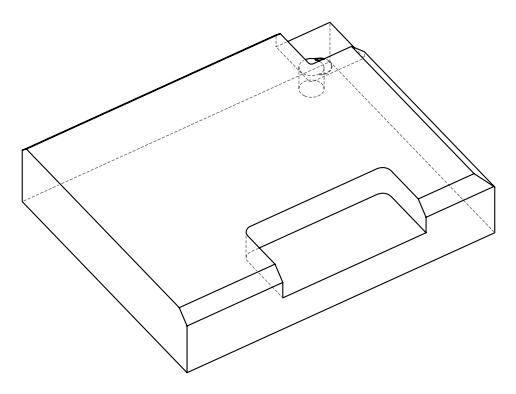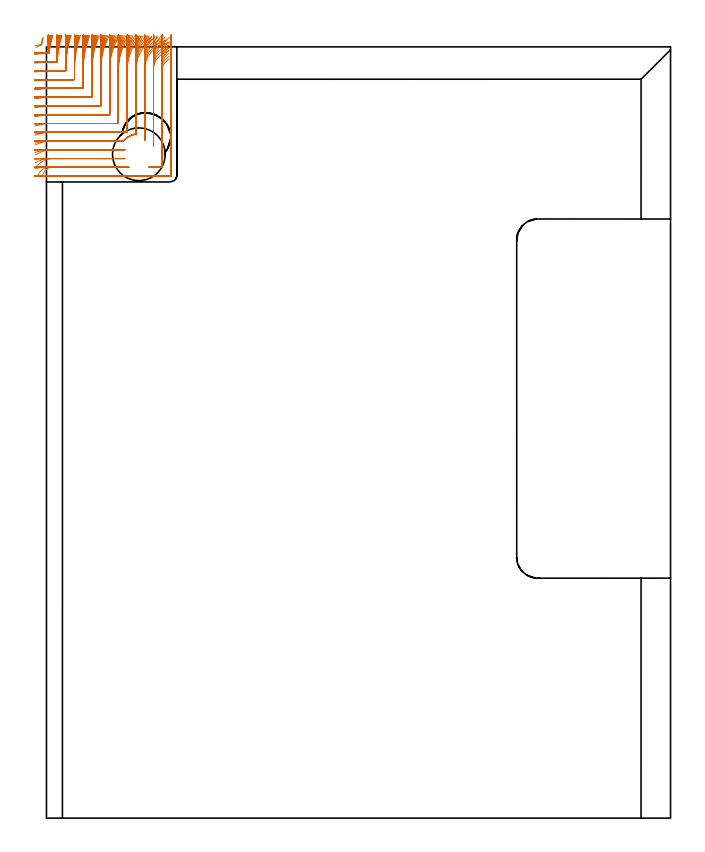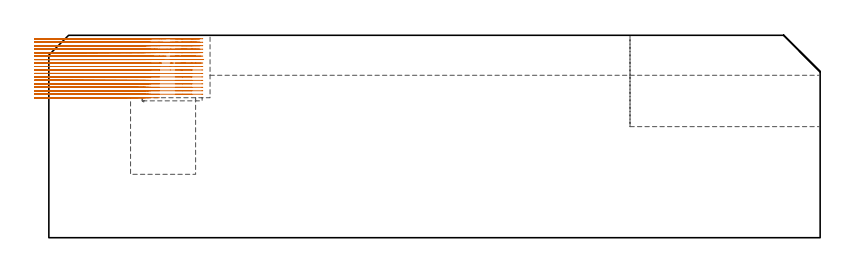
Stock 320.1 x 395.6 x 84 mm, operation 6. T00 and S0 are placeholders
(PLAN: 11 operations, 6 tool changes, 129 min)
(1 INDEXABLE_INSERT_DRILL_BLIND_HOLE_FROM_SOLID | STEP1POCKET | UGT0302_006 | 0.14 min | 33009 mm3)
(2 AREA_MILL | FG_CHAMFER_SURFACE | UGT0205_001 | 6.14 min | 14860 mm3)
(3 AREA_MILL_1 | FG_CHAMFER_SURFACE_1 | UGT0205_001 | 12.17 min | 35904 mm3)
(4 AREA_MILL_2 | FG_CHAMFER_SURFACE_2 | UGT0205_001 | 4.04 min | 9579 mm3)
(5 AREA_MILL_3 | FG_CHAMFER_SURFACE_3 | UGT0205_001 | 8.06 min | 11137 mm3)
(6 MILL_CORNER_NOTCH_RECTANGULAR | CORNER_NOTCH_RECTANGULAR | NXT0201_008 | Follow Part, ap 1.5, ae 75% | 47.87 min | 104014 mm3)
(7 MILL_SLOT | SLOT_PARTIAL_RECTANGULAR | NXT0201_012 | Follow Part, ap 4, ae 75% | 50.29 min | 547325 mm3)
(8 MILL_BLIND_HOLE_FROM_SOLID_MATERIAL | STEP1POCKET_1 | NXT0201_012 | Spiral | 0.19 min | 272 mm3)
(9 BORE_BLIND_HOLE | STEP1POCKET_1 | NXT0332_001 | 0.02 min | 0 mm3)
(10 BORE_BLIND_HOLE_1 | STEP1POCKET_1 | NXT0332_005 | 0.02 min | 0 mm3)
(11 BORE_BLIND_HOLE_2 | STEP1POCKET_1 | UGT0332_067 | 0.02 min | 39 mm3)
(TOOL UGT0302_006 | Indexable Insert Drill 27mm | D27 PA180 FL50 Z2)
(TOOL UGT0205_001 | Chamfer Mill 20 x 3 x 45 deg. | D20 FL50 Z2)
(TOOL NXT0201_008 | ENDMILL 6mm [2P460-0600-NA 1630] | D6 FL26 Z6)
(TOOL NXT0201_012 | ENDMILL 16mm [2P460-1600-NA 1630] | D16 FL38 Z6)
(TOOL NXT0332_001 | Bore 23mm [825-23TC06-A18] | D23)
(TOOL NXT0332_005 | Bore 24mm [825-29TC06-A20] | D24)
(TOOL UGT0332_067 | 25 mm Boring Bar Slip Fit | D25)
(OP 6 MILL_CORNER_NOTCH_RECTANGULAR, part 1 of 2)
G17 G21 G94 G90
T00 M6
G54
G17 G0 G90 X-5.831 Y396.313 S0 M3
G43 Z94. H1
Z82.561
G94 G1 X-2.841 Y396.564 F250.
X-2.659 Y396.579
G3 X-2.394 Y396.817 R0.3
G2 X-2.24 Y397.596 R67.5
G1 X-1.641 Y400.535
G0 Z94.
X-5.987 Y391.756
Z82.561
G1 X-3. Y392.032
G2 X1.181 Y392.279 R63. F500.
G3 X1.465 Y392.535 R0.3
G2 X2.588 Y398.6 R63.
G1 X3.278 Y401.52 F250.
G0 Z94.
X-5.985 Y387.214
Z82.561
G1 X-3. Y387.512
G2 X2.802 Y387.8 R58.5 F500.
G1 X5.239
G3 X5.534 Y388.076 R0.3
G2 X7.222 Y398.6 R58.5
G1 X7.965 Y401.507 F250.
G0 Z94.
X-5.983 Y382.665
Z82.561
G1 X-3. Y382.987
G2 X2.802 Y383.3 R54. F500.
G1 X9.604
G3 X9.9 Y383.596 R0.3
G1 Y384.114
G2 X11.879 Y398.6 R54.
G1 X12.684 Y401.49 F250.
G0 Z94.
X-5.979 Y378.107
Z82.561
G1 X-3. Y378.459
G2 X2.802 Y378.8 R49.5 F500.
G1 X14.104
G3 X14.4 Y379.096 R0.3
G1 Y384.114
G2 X16.567 Y398.6 R49.5
G1 X17.445 Y401.469 F250.
G0 Z94.
X-5.975 Y373.538
Z82.561
G1 X-3. Y373.924
G2 X2.802 Y374.3 R45. F500.
G1 X18.604
G3 X18.9 Y374.596 R0.3
G1 Y384.114
G2 X21.295 Y398.6 R45.
G1 X22.261 Y401.44 F250.
G0 Z94.
X-5.969 Y368.952
Z82.561
G1 X-3. Y369.382
G2 X2.802 Y369.8 R40.5 F500.
G1 X23.103
G3 X23.4 Y370.097 R0.3
G1 Y384.114
G2 X26.079 Y398.6 R40.5
G1 X27.152 Y401.402 F250.
G0 Z94.
X-5.961 Y364.346
Z82.561
G1 X-3. Y364.829
G2 X2.802 Y365.3 R36. F500.
G1 X27.603
G3 X27.9 Y365.597 R0.3
G1 Y384.114
G2 X30.943 Y398.6 R36.
G1 X32.15 Y401.346 F250.
G0 Z94.
X-5.949 Y359.708
Z82.561
G1 X-3. Y360.261
G2 X2.802 Y360.8 R31.5 F500.
G1 X32.103
G3 X32.4 Y361.097 R0.3
G1 Y384.114
G2 X35.928 Y398.6 R31.5
G1 X37.308 Y401.264 F250.
G0 Z94.
X-5.93 Y355.024
Z82.561
G1 X-3. Y355.669
G2 X2.802 Y356.3 R27. F500.
G1 X36.603
G3 X36.9 Y356.597 R0.3
G1 Y384.114
G2 X41.115 Y398.6 R27.
G1 X42.725 Y401.132 F250.
G0 Z94.
X-5.899 Y350.265
Z82.561
G1 X-3. Y351.039
G2 X2.802 Y351.8 R22.5 F500.
G1 X41.103
G3 X41.4 Y352.097 R0.3
G1 Y384.114
G2 X46.684 Y398.6 R22.5
G1 X48.615 Y400.896 F250.
G0 Z94.
X-5.84 Y345.372
Z82.561
G1 X-3. Y346.339
G2 X2.802 Y347.3 R18. F500.
G1 X39.406
G2 X45.9 Y350.891 R10.503
G1 Y352.097
Y384.114
G2 X53.216 Y398.6 R18.
G1 X55.63 Y400.381 F250.
G0 Z94.
X-5.709 Y340.2
Z82.561
G1 X-3. Y341.489
G2 X2.802 Y342.8 R13.5 F500.
G1 X37.16
X40.16 F250.
G0 Z94.
X-5.293 Y334.246
Z82.561
G1 X-3. Y336.18
G2 X2.802 Y338.3 R9. F500.
G1 X37.137
X40.137 F250.
G0 Z94.
X-2.601 Y329.062
Z82.561
G1 X-1.048 Y331.629
G2 X2.802 Y333.8 R4.5 F500.
G1 X39.316
X42.316 F250.
G0 Z94.
X50.4 Y347.56
Z82.561
G1 Y350.56
Y384.114 F500.
G2 X59.599 Y396.91 R13.5
G1 X62.442 Y397.866 F250.
G0 Z94.
X54.9 Y344.845
Z82.561
G1 Y347.845
Y384.114 F500.
G2 X59.9 Y392.176 R9.
G1 X62.587 Y393.51 F250.
G0 Z94.
X52.482 Y333.8
Z82.561
G1 X55.482
X59.103 F500.
G3 X59.4 Y334.097 R0.3
G1 Y384.114
G2 X60.671 Y387.248 R4.5
G1 X62.76 Y389.401 F250.
G0 Z94.
X-0.198 Y329.3
Z82.561
G1 X2.802
X63.602 F500.
G3 X63.9 Y329.598 R0.3
G1 Y384.114
Y387.114 F250.
G0 Z94.
X-5.369 Y395.226
Z81.122
G1 X-2.777 Y396.736
G3 X-2.633 Y396.94 R0.3
G1 X-2.608 Y397.082
X-2.096 Y400.038
G0 Z94.
X-5.994 Y392.
Z81.122
G1 X-3. Y392.183
G2 X0.836 Y392.3 R63. F500.
G1 X0.998
G3 X1.291 Y392.562 R0.3
G2 X2.266 Y398.6 R63.
G1 X2.887 Y401.535 F250.
G0 Z94.
X-5.994 Y387.477
Z81.122
G1 X-3. Y387.674
G2 X0.836 Y387.8 R58.5 F500.
G1 X5.159
G3 X5.455 Y388.083 R0.3
G2 X6.873 Y398.6 R58.5
G1 X7.542 Y401.524 F250.
G0 Z94.
X-5.992 Y382.95
Z81.122
G1 X-3. Y383.164
G2 X0.836 Y383.3 R54. F500.
G1 X9.604
G3 X9.9 Y383.596 R0.3
G1 Y385.553
G2 X11.5 Y398.6 R54.
G1 X12.225 Y401.511 F250.
G0 Z94.
X-5.991 Y378.419
Z81.122
G1 X-3. Y378.651
G2 X0.836 Y378.8 R49.5 F500.
G1 X14.104
G3 X14.4 Y379.096 R0.3
G1 Y385.553
G2 X16.15 Y398.6 R49.5
G1 X16.941 Y401.494 F250.
G0 Z94.
X-5.989 Y373.88
Z81.122
G1 X-3. Y374.136
G2 X0.836 Y374.3 R45. F500.
G1 X18.604
G3 X18.9 Y374.596 R0.3
G1 Y385.553
G2 X20.833 Y398.6 R45.
G1 X21.703 Y401.471 F250.
G0 Z94.
X-5.987 Y369.334
Z81.122
G1 X-3. Y369.618
G2 X0.836 Y369.8 R40.5 F500.
G1 X23.103
G3 X23.4 Y370.097 R0.3
G1 Y385.553
G2 X25.559 Y398.6 R40.5
G1 X26.525 Y401.44 F250.
G0 Z94.
X-5.983 Y364.775
Z81.122
G1 X-3. Y365.095
G2 X0.836 Y365.3 R36. F500.
G1 X27.603
G3 X27.9 Y365.597 R0.3
G1 Y385.553
G2 X30.347 Y398.6 R36.
G1 X31.434 Y401.396 F250.
G0 Z94.
X-5.978 Y360.2
Z81.122
G1 X-3. Y360.566
G2 X0.836 Y360.8 R31.5 F500.
G1 X32.103
G3 X32.4 Y361.097 R0.3
G1 Y385.553
G2 X35.229 Y398.6 R31.5
G1 X36.471 Y401.331 F250.
G0 Z94.
X-5.97 Y355.6
Z81.122
G1 X-3. Y356.026
G2 X0.836 Y356.3 R27. F500.
G1 X36.603
G3 X36.9 Y356.597 R0.3
G1 Y385.553
G2 X40.261 Y398.6 R27.
G1 X41.711 Y401.227 F250.
G0 Z94.
X-5.956 Y350.959
Z81.122
G1 X-3. Y351.471
G2 X0.836 Y351.8 R22.5 F500.
G1 X41.103
G3 X41.4 Y352.097 R0.3
G1 Y385.553
G2 X45.569 Y398.6 R22.5
G1 X47.308 Y401.044 F250.
G0 Z94.
X-5.931 Y346.247
Z81.122
G1 X-3. Y346.886
G2 X0.836 Y347.3 R18. F500.
G1 X39.406
G2 X45.9 Y350.891 R10.503
G1 Y385.553
G2 X51.499 Y398.6 R18.
G1 X53.673 Y400.667 F250.
G0 Z94.
X-5.876 Y341.391
Z81.122
G1 X-3. Y342.243
G2 X0.836 Y342.8 R13.5 F500.
G1 X37.16
X40.16 F250.
G0 Z94.
X-5.714 Y336.163
Z81.122
G1 X-3. Y337.441
G2 X0.836 Y338.3 R9. F500.
G1 X37.137
X40.137 F250.
G0 Z94.
X-4.568 Y329.501
Z81.122
G1 X-2.813 Y331.933
G2 X0.836 Y333.8 R4.5 F500.
G1 X39.316
X42.316 F250.
G0 Z94.
X50.4 Y347.56
Z81.122
G1 Y350.56
Y385.553 F500.
G2 X58.69 Y398.008 R13.5
G1 X61.458 Y399.165 F250.
G0 Z94.
X54.9 Y344.845
Z81.122
G1 Y347.845
Y385.553 F500.
G2 X59.9 Y393.616 R9.
G1 X62.587 Y394.949 F250.
G0 Z94.
X52.482 Y333.8
Z81.122
G1 X55.482
X59.103 F500.
G3 X59.4 Y334.097 R0.3
G1 Y385.553
G2 X60.671 Y388.687 R4.5
G1 X62.76 Y390.84 F250.
G0 Z94.
X-2.164 Y329.3
Z81.122
G1 X0.836
X63.602 F500.
G3 X63.9 Y329.598 R0.3
G1 Y385.553
Y388.553 F250.
G0 Z94.
X-6. Y392.247
Z79.683
G1 X-3. Y392.293
G2 X-2.041 Y392.3 R63. F500.
G1 X0.853
G3 X1.147 Y392.569 R0.3
G2 X1.978 Y398.6 R63.
G1 X2.531 Y401.549 F250.
G0 Z94.
X-6. Y387.743
Z79.683
G1 X-3. Y387.792
G2 X-2.041 Y387.8 R58.5 F500.
G1 X5.115
G3 X5.41 Y388.09 R0.3
G2 X6.563 Y398.6 R58.5
G1 X7.158 Y401.54 F250.
G0 Z94.
X-6. Y383.238
Z79.683
G1 X-3. Y383.291
G2 X-2.041 Y383.3 R54. F500.
G1 X9.604
G3 X9.9 Y383.596 R0.3
G1 Y386.993
G2 X11.162 Y398.6 R54.
G1 X11.807 Y401.53 F250.
G0 Z94.
X-5.999 Y378.733
Z79.683
G1 X-3. Y378.791
G2 X-2.041 Y378.8 R49.5 F500.
G1 X14.104
G3 X14.4 Y379.096 R0.3
G1 Y386.993
G2 X15.78 Y398.6 R49.5
G1 X16.484 Y401.516 F250.
G0 Z94.
X-5.999 Y374.226
Z79.683
G1 X-3. Y374.29
G2 X-2.041 Y374.3 R45. F500.
G1 X18.604
G3 X18.9 Y374.596 R0.3
G1 Y386.993
G2 X20.423 Y398.6 R45.
G1 X21.197 Y401.498 F250.
G0 Z94.
X-5.999 Y369.718
Z79.683
G1 X-3. Y369.789
G2 X-2.041 Y369.8 R40.5 F500.
G1 X23.103
G3 X23.4 Y370.097 R0.3
G1 Y386.993
G2 X25.099 Y398.6 R40.5
G1 X25.959 Y401.474 F250.
G0 Z94.
X-5.999 Y365.207
Z79.683
G1 X-3. Y365.287
G2 X-2.041 Y365.3 R36. F500.
G1 X27.603
G3 X27.9 Y365.597 R0.3
G1 Y386.993
G2 X29.823 Y398.6 R36.
G1 X30.79 Y401.44 F250.
G0 Z94.
X-5.999 Y360.694
Z79.683
G1 X-3. Y360.785
G2 X-2.041 Y360.8 R31.5 F500.
G1 X32.103
G3 X32.4 Y361.097 R0.3
G1 Y386.993
G2 X34.617 Y398.6 R31.5
G1 X35.722 Y401.389 F250.
G0 Z94.
X-5.998 Y356.176
Z79.683
G1 X-3. Y356.283
G2 X-2.041 Y356.3 R27. F500.
G1 X36.603
G3 X36.9 Y356.597 R0.3
G1 Y386.993
G2 X39.522 Y398.6 R27.
G1 X40.812 Y401.309 F250.
G0 Z94.
X-5.997 Y351.652
Z79.683
G1 X-3. Y351.78
G2 X-2.041 Y351.8 R22.5 F500.
G1 X41.103
G3 X41.4 Y352.097 R0.3
G1 Y386.993
G2 X44.625 Y398.6 R22.5
G1 X46.173 Y401.17 F250.
G0 Z94.
X-5.996 Y347.115
Z79.683
G1 X-3. Y347.274
G2 X-2.041 Y347.3 R18. F500.
G1 X39.406
G2 X45.9 Y350.891 R10.503
G1 Y386.993
G2 X50.142 Y398.6 R18.
G1 X52.077 Y400.893 F250.
G0 Z94.
X-5.992 Y342.553
Z79.683
G1 X-3. Y342.766
G2 X-2.041 Y342.8 R13.5 F500.
G1 X37.16
X40.16 F250.
G0 Z94.
X-5.983 Y337.929
Z79.683
G1 X-3. Y338.249
G2 X-2.041 Y338.3 R9. F500.
G1 X37.137
X40.137 F250.
G0 Z94.
X-5.931 Y333.058
Z79.683
G1 X-3. Y333.697
G2 X-2.041 Y333.8 R4.5 F500.
G1 X39.316
X42.316 F250.
G0 Z94.
X50.4 Y347.56
Z79.683
G1 Y350.56
Y386.993 F500.
G2 X57.003 Y398.598 R13.5
G1 X59.582 Y400.131 F250.
G0 Z94.
X54.9 Y344.845
Z79.683
G1 Y347.845
Y386.993 F500.
G2 X59.9 Y395.055 R9.
G1 X62.587 Y396.388 F250.
G0 Z94.
X52.482 Y333.8
Z79.683
G1 X55.482
X59.103 F500.
G3 X59.4 Y334.097 R0.3
G1 Y386.993
G2 X60.671 Y390.127 R4.5
G1 X62.76 Y392.28 F250.
G0 Z94.
X-5.041 Y329.3
Z79.683
G1 X-2.041
X63.602 F500.
G3 X63.9 Y329.598 R0.3
G1 Y386.993
Y389.993 F250.
G0 Z94.
X-6. Y392.296
Z78.244
G1 X-3. Y392.3
X-2.925 F500.
X0.741
G3 X1.036 Y392.576 R0.3
G2 X1.725 Y398.6 R63.
G1 X2.209 Y401.561 F250.
G0 Z94.
X-6. Y387.796
Z78.244
G1 X-3. Y387.8
X-2.925 F500.
X5.104
G3 X5.4 Y388.096 R0.3
G2 X6.29 Y398.6 R58.5
G1 X6.811 Y401.554 F250.
G0 Z94.
X-6. Y383.296
Z78.244
G1 X-3. Y383.3
X-2.925 F500.
X9.604
G3 X9.9 Y383.596 R0.3
G1 Y388.431
G2 X10.866 Y398.6 R54.
G1 X11.431 Y401.546 F250.
G0 Z94.
X-6. Y378.795
Z78.244
G1 X-3. Y378.8
X-2.925 F500.
X14.104
G3 X14.4 Y379.096 R0.3
G1 Y388.431
G2 X15.456 Y398.6 R49.5
G1 X16.072 Y401.536 F250.
G0 Z94.
X-6. Y374.295
Z78.244
G1 X-3. Y374.3
X-2.925 F500.
X18.604
G3 X18.9 Y374.596 R0.3
G1 Y388.431
G2 X20.064 Y398.6 R45.
G1 X20.742 Y401.522 F250.
G0 Z94.
X-6. Y369.794
Z78.244
G1 X-3. Y369.8
X-2.925 F500.
X23.104
G3 X23.4 Y370.096 R0.3
G1 Y388.431
G2 X24.697 Y398.6 R40.5
G1 X25.451 Y401.504 F250.
G0 Z94.
X-6. Y365.294
Z78.244
G1 X-3. Y365.3
X-2.925 F500.
X27.603
G3 X27.9 Y365.597 R0.3
G1 Y388.431
G2 X29.366 Y398.6 R36.
G1 X30.213 Y401.478 F250.
G0 Z94.
X-6. Y360.793
Z78.244
G1 X-3. Y360.8
X-2.925 F500.
X32.103
G3 X32.4 Y361.097 R0.3
G1 Y388.431
G2 X34.087 Y398.6 R31.5
G1 X35.055 Y401.439 F250.
G0 Z94.
X-6. Y356.292
Z78.244
G1 X-3. Y356.3
X-2.925 F500.
X36.603
G3 X36.9 Y356.597 R0.3
G1 Y388.431
G2 X38.888 Y398.6 R27.
G1 X40.018 Y401.379 F250.
G0 Z94.
X-6. Y351.79
Z78.244
G1 X-3. Y351.8
X-2.925 F500.
X41.103
G3 X41.4 Y352.097 R0.3
G1 Y388.431
G2 X43.829 Y398.6 R22.5
G1 X45.185 Y401.276 F250.
G0 Z94.
X-6. Y347.287
Z78.244
G1 X-3. Y347.3
X-2.925 F500.
X39.406
G2 X45.9 Y350.891 R10.503
G1 Y352.097
Y388.431
G2 X49.048 Y398.6 R18.
G1 X50.743 Y401.075 F250.
G0 Z94.
X-6. Y342.783
Z78.244
G1 X-3. Y342.8
X-2.925 F500.
X37.16
X40.16 F250.
G0 Z94.
X-6. Y338.275
Z78.244
G1 X-3. Y338.3
X-2.925 F500.
X37.137
X40.137 F250.
G0 Z94.
X-6. Y333.749
Z78.244
G1 X-3. Y333.799
X-2.925 Y333.8 F500.
X39.316
X42.316 F250.
G0 Z94.
X50.4 Y347.56
Z78.244
G1 Y350.56
Y388.431 F500.
G2 X55.021 Y398.6 R13.5
G1 X57.281 Y400.573 F250.
G0 Z94.
X54.9 Y344.845
Z78.244
G1 Y347.845
Y388.431 F500.
G2 X59.782 Y396.434 R9.
G1 X62.449 Y397.806 F250.
G0 Z94.
X52.48 Y333.8
Z78.244
G1 X55.48
X59.103 F500.
G3 X59.4 Y334.097 R0.3
G1 Y388.431
G2 X60.674 Y391.568 R4.5
G1 X62.765 Y393.719 F250.
G0 Z94.
X-5.925 Y329.3
Z78.244
G1 X-2.925
X63.602 F500.
G3 X63.9 Y329.598 R0.3
G1 Y388.431
Y391.431 F250.
G0 Z94.
X-6. Y392.3
Z76.805
G1 X-3.
X0.663 F500.
G3 X0.958 Y392.583 R0.3
G2 X1.507 Y398.6 R63.
G1 X1.923 Y401.571 F250.
G0 Z94.
X-6. Y387.8
Z76.805
G1 X-3.
X5.104 F500.
G3 X5.4 Y388.096 R0.3
G1 Y389.872
G2 X6.055 Y398.6 R58.5
G1 X6.502 Y401.566 F250.
G0 Z94.
X-6. Y383.3
Z76.805
G1 X-3.
X9.604 F500.
G3 X9.9 Y383.596 R0.3
G1 Y389.872
G2 X10.61 Y398.6 R54.
G1 X11.095 Y401.561 F250.
G0 Z94.
X-6. Y378.8
Z76.805
G1 X-3.
X14.104 F500.
G3 X14.4 Y379.096 R0.3
G1 Y389.872
G2 X15.175 Y398.6 R49.5
G1 X15.704 Y401.553 F250.
G0 Z94.
X-6. Y374.3
Z76.805
G1 X-3.
X18.604 F500.
G3 X18.9 Y374.596 R0.3
G1 Y389.872
G2 X19.754 Y398.6 R45.
G1 X20.336 Y401.543 F250.
G0 Z94.
X-6. Y369.8
Z76.805
G1 X-3.
X23.104 F500.
G3 X23.4 Y370.096 R0.3
G1 Y389.872
G2 X24.352 Y398.6 R40.5
G1 X24.998 Y401.53 F250.
G0 Z94.
X-6. Y365.3
Z76.805
G1 X-3.
X27.603 F500.
G3 X27.9 Y365.597 R0.3
G1 Y389.872
G2 X28.974 Y398.6 R36.
G1 X29.701 Y401.511 F250.
G0 Z94.
X-6. Y360.8
Z76.805
G1 X-3.
X32.103 F500.
G3 X32.4 Y361.097 R0.3
G1 Y389.872
G2 X33.633 Y398.6 R31.5
G1 X34.464 Y401.483 F250.
G0 Z94.
X-6. Y356.3
Z76.805
G1 X-3.
X36.603 F500.
G3 X36.9 Y356.597 R0.3
G1 Y389.872
G2 X38.35 Y398.6 R27.
G1 X39.319 Y401.439 F250.
G0 Z94.
X-6. Y351.8
Z76.805
G1 X-3.
X41.103 F500.
G3 X41.4 Y352.097 R0.3
G1 Y389.872
G2 X43.162 Y398.6 R22.5
G1 X44.325 Y401.365 F250.
G0 Z94.
X-6. Y347.3
Z76.805
G1 X-3.
X39.406 F500.
G2 X45.9 Y350.891 R10.503
G1 Y389.872
G2 X48.157 Y398.6 R18.
G1 X49.612 Y401.224 F250.
G0 Z94.
X-6. Y342.8
Z76.805
G1 X-3.
X37.16 F500.
X40.16 F250.
G0 Z94.
X-6. Y338.3
Z76.805
G1 X-3.
X37.137 F500.
X40.137 F250.
G0 Z94.
X-6. Y333.8
Z76.805
G1 X-3.
X39.316 F500.
X42.316 F250.
G0 Z94.
X50.4 Y347.56
Z76.805
G1 Y350.56
Y389.872 F500.
G2 X53.601 Y398.6 R13.5
G1 X55.54 Y400.889 F250.
G0 Z94.
X54.9 Y344.845
Z76.805
G1 Y347.845
Y389.872 F500.
G2 X59.191 Y397.542 R9.
G1 X61.747 Y399.112 F250.
G0 Z94.
X52.48 Y333.8
Z76.805
G1 X55.48
X59.103 F500.
G3 X59.4 Y334.097 R0.3
G1 Y389.872
G2 X60.673 Y393.009 R4.5
G1 X62.764 Y395.16 F250.
G0 Z94.
X-6. Y329.3
Z76.805
G1 X-3.
X63.602 F500.
G3 X63.9 Y329.598 R0.3
G1 Y389.872
Y392.872 F250.
G0 Z94.
X-6. Y392.3
Z75.367
G1 X-3.
X0.616 F500.
G3 X0.912 Y392.59 R0.3
G2 X1.315 Y398.6 R63.
G1 X1.658 Y401.58 F250.
G0 Z94.
X-6. Y387.8
Z75.367
G1 X-3.
X5.104 F500.
G3 X5.4 Y388.096 R0.3
G1 Y391.384
G2 X5.847 Y398.6 R58.5
G1 X6.217 Y401.577 F250.
G0 Z94.
X-6. Y383.3
Z75.367
G1 X-3.
X9.604 F500.
G3 X9.9 Y383.596 R0.3
G1 Y391.384
G2 X10.384 Y398.6 R54.
G1 X10.785 Y401.573 F250.
G0 Z94.
X-6. Y378.8
Z75.367
G1 X-3.
X14.104 F500.
G3 X14.4 Y379.096 R0.3
G1 Y391.384
G2 X14.929 Y398.6 R49.5
G1 X15.366 Y401.568 F250.
G0 Z94.
X-6. Y374.3
Z75.367
G1 X-3.
X18.604 F500.
G3 X18.9 Y374.596 R0.3
G1 Y391.384
G2 X19.482 Y398.6 R45.
G1 X19.963 Y401.561 F250.
G0 Z94.
X-6. Y369.8
Z75.367
G1 X-3.
X23.104 F500.
G3 X23.4 Y370.097 R0.3
G1 Y391.384
G2 X24.048 Y398.6 R40.5
G1 X24.583 Y401.552 F250.
G0 Z94.
X-6. Y365.3
Z75.367
G1 X-3.
X27.603 F500.
G3 X27.9 Y365.597 R0.3
G1 Y391.384
G2 X28.631 Y398.6 R36.
G1 X29.232 Y401.539 F250.
G0 Z94.
X-6. Y360.8
Z75.367
G1 X-3.
X32.103 F500.
G3 X32.4 Y361.097 R0.3
G1 Y391.384
G2 X33.238 Y398.6 R31.5
G1 X33.925 Y401.52 F250.
G0 Z94.
X-6. Y356.3
Z75.367
G1 X-3.
X36.603 F500.
G3 X36.9 Y356.597 R0.3
G1 Y391.384
G2 X37.882 Y398.6 R27.
G1 X38.684 Y401.491 F250.
G0 Z94.
X-6. Y351.8
Z75.367
G1 X-3.
X41.103 F500.
G3 X41.4 Y352.097 R0.3
G1 Y391.384
G2 X42.589 Y398.6 R22.5
G1 X43.551 Y401.442 F250.
G0 Z94.
X-6. Y347.3
Z75.367
G1 X-3.
X39.406 F500.
G2 X45.9 Y350.891 R10.503
G1 Y352.097
Y391.384
G2 X47.41 Y398.6 R18.
G1 X48.612 Y401.348 F250.
G0 Z94.
X-6. Y342.8
Z75.367
G1 X-3.
X37.16 F500.
X40.16 F250.
G0 Z94.
X-6. Y338.3
Z75.367
G1 X-3.
X37.137 F500.
X40.137 F250.
G0 Z94.
X-6. Y333.8
Z75.367
G1 X-3.
X39.316 F500.
X42.316 F250.
G0 Z94.
X50.4 Y347.556
Z75.367
G1 Y350.556
Y391.384 F500.
G2 X52.49 Y398.6 R13.5
G1 X54.094 Y401.135 F250.
G0 Z94.
X54.9 Y344.836
Z75.367
G1 Y347.836
Y391.384 F500.
G2 X58.369 Y398.484 R9.
G1 X60.735 Y400.327 F250.
G0 Z94.
X52.48 Y333.8
Z75.367
G1 X55.48
X59.103 F500.
G3 X59.4 Y334.097 R0.3
G1 Y391.384
G2 X60.897 Y394.736 R4.5
G1 X63.131 Y396.737 F250.
G0 Z94.
X-6. Y329.3
Z75.367
G1 X-3.
X63.602 F500.
G3 X63.9 Y329.598 R0.3
G1 Y391.384
Y394.384 F250.
G0 Z94.
X-6. Y392.3
Z73.928
G1 X-3.
X0.604 F500.
G3 X0.9 Y392.596 R0.3
G2 X1.14 Y398.6 R63.
G1 X1.403 Y401.588 F250.
G0 Z94.
X-6. Y387.8
Z73.928
G1 X-3.
X5.104 F500.
G3 X5.4 Y388.096 R0.3
G1 Y393.083
G2 X5.661 Y398.6 R58.5
G1 X5.944 Y401.587 F250.
G0 Z94.
X-6. Y383.3
Z73.928
G1 X-3.
X9.604 F500.
G3 X9.9 Y383.596 R0.3
G1 Y393.083
G2 X10.183 Y398.6 R54.
G1 X10.489 Y401.584 F250.
G0 Z94.
X-6. Y378.8
Z73.928
G1 X-3.
X14.104 F500.
G3 X14.4 Y379.096 R0.3
G1 Y393.083
G2 X14.708 Y398.6 R49.5
G1 X15.043 Y401.581 F250.
G0 Z94.
X-6. Y374.3
Z73.928
G1 X-3.
X18.604 F500.
G3 X18.9 Y374.596 R0.3
G1 Y393.083
G2 X19.24 Y398.6 R45.
G1 X19.607 Y401.577 F250.
G0 Z94.
X-6. Y369.8
Z73.928
G1 X-3.
X23.104 F500.
G3 X23.4 Y370.097 R0.3
G1 Y393.083
G2 X23.778 Y398.6 R40.5
G1 X24.186 Y401.572 F250.
G0 Z94.
X-6. Y365.3
Z73.928
G1 X-3.
X27.603 F500.
G3 X27.9 Y365.597 R0.3
G1 Y393.083
G2 X28.325 Y398.6 R36.
G1 X28.785 Y401.565 F250.
G0 Z94.
X-6. Y360.8
Z73.928
G1 X-3.
X32.103 F500.
G3 X32.4 Y361.097 R0.3
G1 Y393.083
G2 X32.887 Y398.6 R31.5
G1 X33.412 Y401.554 F250.
G0 Z94.
X-6. Y356.3
Z73.928
G1 X-3.
X36.603 F500.
G3 X36.9 Y356.597 R0.3
G1 Y393.083
G2 X37.47 Y398.6 R27.
G1 X38.083 Y401.537 F250.
G0 Z94.
X-6. Y351.8
Z73.928
G1 X-3.
X41.103 F500.
G3 X41.4 Y352.097 R0.3
G1 Y393.083
G2 X42.087 Y398.6 R22.5
G1 X42.823 Y401.508 F250.
G0 Z94.
X-6. Y347.3
Z73.928
G1 X-3.
X39.406 F500.
G2 X45.9 Y350.891 R10.503
G1 Y352.097
Y393.083
G2 X46.766 Y398.6 R18.
G1 X47.686 Y401.456 F250.
G0 Z94.
X-6. Y342.8
Z73.928
G1 X-3.
X37.16 F500.
X40.16 F250.
G0 Z94.
X-6. Y338.3
Z73.928
G1 X-3.
X37.137 F500.
X40.137 F250.
G0 Z94.
X-6. Y333.8
Z73.928
G1 X-3.
X39.316 F500.
X42.316 F250.
G0 Z94.
X50.4 Y347.556
Z73.928
G1 Y350.556
Y393.083 F500.
G2 X51.579 Y398.6 R13.5
G1 X52.805 Y401.338 F250.
G0 Z94.
X54.9 Y344.836
Z73.928
G1 Y347.836
Y393.083 F500.
G2 X56.79 Y398.6 R9.
G1 X58.629 Y400.97 F250.
G0 Z94.
X52.482 Y333.8
Z73.928
G1 X55.482
X59.103 F500.
G3 X59.4 Y334.097 R0.3
G1 Y393.083
G2 X61.659 Y396.985 R4.5
G1 X64.26 Y398.479 F250.
G0 Z94.
X-6. Y329.3
Z73.928
G1 X-3.
X63.603 F500.
G3 X63.9 Y329.598 R0.3
G1 Y393.083
Y396.083 F250.
G0 Z94.
X-6. Y392.3
Z72.489
G1 X-3.
X0.604 F500.
G3 X0.9 Y392.596 R0.3
G1 Y395.162
G2 X0.994 Y398.6 R63.
G1 X1.158 Y401.596 F250.
G0 Z94.
X-6. Y387.8
Z72.489
G1 X-3.
X5.104 F500.
G3 X5.4 Y388.096 R0.3
G1 Y395.162
G2 X5.501 Y398.6 R58.5
G1 X5.677 Y401.595 F250.
G0 Z94.
X-6. Y383.3
Z72.489
G1 X-3.
X9.604 F500.
G3 X9.9 Y383.596 R0.3
G1 Y395.162
G2 X10.01 Y398.6 R54.
G1 X10.201 Y401.594 F250.
G0 Z94.
X-6. Y378.8
Z72.489
G1 X-3.
X14.104 F500.
G3 X14.4 Y379.096 R0.3
G1 Y395.162
G2 X14.52 Y398.6 R49.5
G1 X14.728 Y401.593 F250.
G0 Z94.
X-6. Y374.3
Z72.489
G1 X-3.
X18.604 F500.
G3 X18.9 Y374.596 R0.3
G1 Y395.162
G2 X19.032 Y398.6 R45.
G1 X19.261 Y401.591 F250.
G0 Z94.
X-6. Y369.8
Z72.489
G1 X-3.
X23.103 F500.
G3 X23.4 Y370.097 R0.3
G1 Y395.162
G2 X23.546 Y398.6 R40.5
G1 X23.801 Y401.589 F250.
G0 Z94.
X-6. Y365.3
Z72.489
G1 X-3.
X27.603 F500.
G3 X27.9 Y365.597 R0.3
G1 Y395.162
G2 X28.065 Y398.6 R36.
G1 X28.351 Y401.586 F250.
G0 Z94.
X-6. Y360.8
Z72.489
G1 X-3.
X32.103 F500.
G3 X32.4 Y361.097 R0.3
G1 Y395.162
G2 X32.588 Y398.6 R31.5
G1 X32.916 Y401.582 F250.
G0 Z94.
X-6. Y356.3
Z72.489
G1 X-3.
X36.603 F500.
G3 X36.9 Y356.597 R0.3
G1 Y395.162
G2 X37.12 Y398.6 R27.
G1 X37.502 Y401.576 F250.
G0 Z94.
X-6. Y351.8
Z72.489
G1 X-3.
X41.103 F500.
G3 X41.4 Y352.097 R0.3
G1 Y395.162
G2 X41.664 Y398.6 R22.5
G1 X42.123 Y401.565 F250.
G0 Z94.
X-6. Y347.3
Z72.489
G1 X-3.
X39.406 F500.
G2 X45.9 Y350.891 R10.503
G1 Y352.097
Y395.162
G2 X46.231 Y398.6 R18.
G1 X46.804 Y401.545 F250.
G0 Z94.
X-6. Y342.8
Z72.489
G1 X-3.
X37.16 F500.
X40.16 F250.
G0 Z94.
X-6. Y338.3
Z72.489
G1 X-3.
X37.137 F500.
X40.137 F250.
G0 Z94.
X-6. Y333.8
Z72.489
G1 X-3.
X39.316 F500.
X42.316 F250.
G0 Z94.
X50.4 Y347.56
Z72.489
G1 Y350.56
Y395.162 F500.
G2 X50.845 Y398.6 R13.5
G1 X51.609 Y401.501 F250.
G0 Z94.
X54.9 Y344.845
Z72.489
G1 Y347.845
Y395.162 F500.
G2 X55.582 Y398.6 R9.
G1 X56.728 Y401.373 F250.
G0 Z94.
X52.482 Y333.8
Z72.489
G1 X55.482
X59.103 F500.
G3 X59.4 Y334.097 R0.3
G1 Y395.162
G2 X60.952 Y398.562 R4.5
G1 X63.218 Y400.527 F250.
G0 Z94.
X-6. Y329.3
Z72.489
G1 X-3.
X63.602 F500.
G3 X63.9 Y329.598 R0.3
G1 Y395.162
Y398.162 F250.
G0 Z94.
X-6. Y392.3
Z71.05
G1 X-3.
X0.604 F500.
G3 X0.9 Y392.596 R0.3
G1 Y397.904
G2 X0.904 Y398.6 R63.
G1 X0.937 Y401.6 F250.
G0 Z94.
X-6. Y387.8
Z71.05
G1 X-3.
X5.104 F500.
G3 X5.4 Y388.096 R0.3
G1 Y397.904
G2 X5.404 Y398.6 R58.5
G1 X5.44 Y401.6 F250.
G0 Z94.
X-6. Y383.3
Z71.05
G1 X-3.
X9.604 F500.
G3 X9.9 Y383.596 R0.3
G1 Y397.904
G2 X9.904 Y398.6 R54.
G1 X9.943 Y401.6 F250.
G0 Z94.
X-6. Y378.8
Z71.05
G1 X-3.
X14.104 F500.
G3 X14.4 Y379.096 R0.3
G1 Y397.904
G2 X14.405 Y398.6 R49.5
G1 X14.447 Y401.6 F250.
G0 Z94.
X-6. Y374.3
Z71.05
G1 X-3.
X18.604 F500.
G3 X18.9 Y374.596 R0.3
G1 Y397.904
G2 X18.905 Y398.6 R45.
G1 X18.952 Y401.6 F250.
G0 Z94.
X-6. Y369.8
Z71.05
G1 X-3.
X23.104 F500.
G3 X23.4 Y370.096 R0.3
G1 Y397.904
G2 X23.406 Y398.6 R40.5
G1 X23.458 Y401.6 F250.
G0 Z94.
X-6. Y365.3
Z71.05
G1 X-3.
X27.603 F500.
G3 X27.9 Y365.597 R0.3
G1 Y397.904
G2 X27.907 Y398.6 R36.
G1 X27.965 Y401.599 F250.
G0 Z94.
X-6. Y360.8
Z71.05
G1 X-3.
X32.103 F500.
G3 X32.4 Y361.097 R0.3
G1 Y397.904
G2 X32.408 Y398.6 R31.5
G1 X32.474 Y401.599 F250.
G0 Z94.
X-6. Y356.3
Z71.05
G1 X-3.
X36.603 F500.
G3 X36.9 Y356.597 R0.3
G1 Y397.904
G2 X36.909 Y398.6 R27.
G1 X36.986 Y401.599 F250.
G0 Z94.
X-6. Y351.8
Z71.05
G1 X-3.
X41.103 F500.
G3 X41.4 Y352.097 R0.3
G1 Y397.904
G2 X41.411 Y398.6 R22.5
G1 X41.504 Y401.599 F250.
G0 Z94.
X-6. Y347.3
Z71.05
G1 X-3.
X39.406 F500.
G2 X45.9 Y350.891 R10.503
G1 Y352.097
Y397.904
G2 X45.913 Y398.6 R18.
G1 X46.029 Y401.598 F250.
G0 Z94.
X-6. Y342.8
Z71.05
G1 X-3.
X37.16 F500.
X40.16 F250.
G0 Z94.
X-6. Y338.3
Z71.05
G1 X-3.
X37.137 F500.
X40.137 F250.
G0 Z94.
X-6. Y333.8
Z71.05
G1 X-3.
X39.316 F500.
X42.316 F250.
G0 Z94.
X50.4 Y347.56
Z71.05
G1 Y350.56
Y397.904 F500.
G2 X50.418 Y398.6 R13.5
G1 X50.573 Y401.596 F250.
G0 Z94.
X54.9 Y344.845
Z71.05
G1 Y347.845
Y397.904 F500.
G2 X54.927 Y398.6 R9.
G1 X55.159 Y401.591 F250.
G0 Z94.
X52.482 Y333.8
Z71.05
G1 X55.482
X59.103 F500.
G3 X59.4 Y334.097 R0.3
G1 Y397.904
G2 X59.454 Y398.6 R4.5
G1 X59.918 Y401.564 F250.
G0 Z94.
X-6. Y329.3
Z71.05
G1 X-3.
X63.602 F500.
G3 X63.9 Y329.598 R0.3
G1 Y397.904
Y400.904 F250.
G0 Z94.
X-6. Y392.3
Z69.611
G1 X-3.
X0.604 F500.
G3 X0.9 Y392.596 R0.3
G1 Y398.6
X0.901 Y401.6 F250.
G0 Z94.
X-6. Y387.8
Z69.611
G1 X-3.
X5.104 F500.
G3 X5.4 Y388.096 R0.3
G1 Y392.596
Y398.6
X5.401 Y401.6 F250.
G0 Z94.
X-6. Y383.3
Z69.611
G1 X-3.
X9.604 F500.
G3 X9.9 Y383.596 R0.3
G1 Y388.096
Y398.6
X9.901 Y401.6 F250.
G0 Z94.
X-6. Y378.8
Z69.611
G1 X-3.
X14.104 F500.
G3 X14.4 Y379.096 R0.3
G1 Y383.596
Y398.6
X14.402 Y401.6 F250.
G0 Z94.
X-6. Y374.3
Z69.611
G1 X-3.
X18.604 F500.
G3 X18.9 Y374.596 R0.3
G1 Y379.096
Y398.6
X18.902 Y401.6 F250.
G0 Z94.
X-6. Y369.8
Z69.611
G1 X-3.
X23.104 F500.
G3 X23.4 Y370.096 R0.3
G1 Y374.596
Y398.6
X23.402 Y401.6 F250.
G0 Z94.
X-6. Y365.3
Z69.611
G1 X-3.
X27.603 F500.
G3 X27.9 Y365.597 R0.3
G1 Y370.096
Y398.6
X27.902 Y401.6 F250.
G0 Z94.
X-6. Y360.8
Z69.611
G1 X-3.
X32.103 F500.
G3 X32.4 Y361.097 R0.3
G1 Y365.597
Y398.6
X32.402 Y401.6 F250.
G0 Z94.
X-6. Y356.3
Z69.611
G1 X-3.
X36.603 F500.
G3 X36.9 Y356.597 R0.3
G1 Y361.097
Y398.6
X36.903 Y401.6 F250.
G0 Z94.
X-6. Y351.8
Z69.611
G1 X-3.
X41.103 F500.
G3 X41.4 Y352.097 R0.3
G1 Y356.597
Y398.6
X41.403 Y401.6 F250.
G0 Z94.
X-6. Y347.3
Z69.611
G1 X-3.
X39.406 F500.
G2 X45.9 Y350.891 R10.503
G1 Y352.097
Y398.6
X45.904 Y401.6 F250.
G0 Z94.
X-6. Y342.8
Z69.611
G1 X-3.
X37.16 F500.
X40.16 F250.
G0 Z94.
X-6. Y338.3
Z69.611
G1 X-3.
X37.137 F500.
X40.137 F250.
G0 Z94.
X-6. Y333.8
Z69.611
G1 X-3.
X39.316 F500.
X42.316 F250.
G0 Z94.
X50.4 Y347.56
Z69.611
G1 Y350.56
Y398.6 F500.
X50.406 Y401.6 F250.
G0 Z94.
X54.9 Y344.845
Z69.611
G1 Y347.845
Y398.6 F500.
X54.909 Y401.6 F250.
G0 Z94.
X52.482 Y333.8
Z69.611
G1 X55.482
X59.103 F500.
G3 X59.4 Y334.097 R0.3
G1 Y338.597
Y398.6
X59.417 Y401.6 F250.
G0 Z94.
X-6. Y329.3
Z69.611
G1 X-3.
X63.602 F500.
G3 X63.9 Y329.598 R0.3
G1 Y398.574
Y401.574 F250.
G0 Z94.
X-6. Y392.3
Z68.172
G1 X-3.
X0.604 F500.
G3 X0.9 Y392.596 R0.3
G1 Y398.6
Y401.6 F250.
G0 Z94.
X-6. Y387.8
Z68.172
G1 X-3.
X5.104 F500.
G3 X5.4 Y388.096 R0.3
G1 Y398.6
Y401.6 F250.
G0 Z94.
X-6. Y383.3
Z68.172
G1 X-3.
X9.604 F500.
G3 X9.9 Y383.596 R0.3
G1 Y398.6
Y401.6 F250.
G0 Z94.
X-6. Y378.8
Z68.172
G1 X-3.
X14.104 F500.
G3 X14.4 Y379.096 R0.3
G1 Y398.6
Y401.6 F250.
G0 Z94.
X-6. Y374.3
Z68.172
G1 X-3.
X18.604 F500.
G3 X18.9 Y374.596 R0.3
G1 Y398.6
Y401.6 F250.
G0 Z94.
X-6. Y369.8
Z68.172
G1 X-3.
X23.104 F500.
G3 X23.4 Y370.096 R0.3
G1 Y398.6
Y401.6 F250.
G0 Z94.
X-6. Y365.3
Z68.172
G1 X-3.
X27.603 F500.
G3 X27.9 Y365.597 R0.3
G1 Y398.6
Y401.6 F250.
G0 Z94.
X-6. Y360.8
Z68.172
G1 X-3.
X32.103 F500.
G3 X32.4 Y361.097 R0.3
G1 Y398.6
Y401.6 F250.
G0 Z94.
X-6. Y356.3
Z68.172
G1 X-3.
X36.603 F500.
G3 X36.9 Y356.597 R0.3
G1 Y398.6
Y401.6 F250.
G0 Z94.
X-6. Y351.8
Z68.172
G1 X-3.
X41.103 F500.
G3 X41.4 Y352.097 R0.3
G1 Y398.6
Y401.6 F250.
G0 Z94.
X-6. Y347.3
Z68.172
G1 X-3.
X39.406 F500.
G2 X45.9 Y350.891 R10.503
G1 Y352.097
Y398.6
Y401.6 F250.
G0 Z94.
X-6. Y342.8
Z68.172
G1 X-3.
X37.16 F500.
X40.16 F250.
G0 Z94.
X-6. Y338.3
Z68.172
G1 X-3.
X37.137 F500.
X40.137 F250.
G0 Z94.
X-6. Y333.8
Z68.172
G1 X-3.
X39.316 F500.
X42.316 F250.
G0 Z94.
X50.4 Y347.56
Z68.172
G1 Y350.56
Y398.6 F500.
Y401.6 F250.
G0 Z94.
X54.9 Y344.845
Z68.172
G1 Y347.845
Y398.6 F500.
Y401.6 F250.
G0 Z94.
X52.482 Y333.8
Z68.172
G1 X55.482
X59.103 F500.
G3 X59.4 Y334.097 R0.3
G1 Y398.6
Y401.6 F250.
G0 Z94.
X-6. Y329.3
Z68.172
G1 X-3.
X63.602 F500.
G3 X63.9 Y329.598 R0.3
G1 Y398.6
Y401.6 F250.
G0 Z94.
X-6. Y392.3
Z66.733
G1 X-3.
X0.604 F500.
G3 X0.9 Y392.596 R0.3
G1 Y398.6
Y401.6 F250.
G0 Z94.
X-6. Y387.8
Z66.733
G1 X-3.
X5.104 F500.
G3 X5.4 Y388.096 R0.3
G1 Y398.6
Y401.6 F250.
G0 Z94.
X-6. Y383.3
Z66.733
G1 X-3.
X9.604 F500.
G3 X9.9 Y383.596 R0.3
G1 Y398.6
Y401.6 F250.
G0 Z94.
X-6. Y378.8
Z66.733
G1 X-3.
X14.104 F500.
G3 X14.4 Y379.096 R0.3
G1 Y398.6
Y401.6 F250.
G0 Z94.
X-6. Y374.3
Z66.733
G1 X-3.
X18.604 F500.
G3 X18.9 Y374.596 R0.3
G1 Y398.6
Y401.6 F250.
G0 Z94.
X-6. Y369.8
Z66.733
G1 X-3.
X23.104 F500.
G3 X23.4 Y370.096 R0.3
G1 Y398.6
Y401.6 F250.
G0 Z94.
X-6. Y365.3
Z66.733
G1 X-3.
X27.603 F500.
G3 X27.9 Y365.597 R0.3
G1 Y398.6
Y401.6 F250.
G0 Z94.
X-6. Y360.8
Z66.733
G1 X-3.
X32.103 F500.
G3 X32.4 Y361.097 R0.3
G1 Y398.6
Y401.6 F250.
G0 Z94.
X-6. Y356.3
Z66.733
G1 X-3.
X36.603 F500.
G3 X36.9 Y356.597 R0.3
G1 Y398.6
Y401.6 F250.
G0 Z94.
X-6. Y351.8
Z66.733
G1 X-3.
X41.103 F500.
G3 X41.4 Y352.097 R0.3
G1 Y398.6
Y401.6 F250.
G0 Z94.
X-6. Y347.3
Z66.733
G1 X-3.
X39.406 F500.
G2 X45.9 Y350.891 R10.503
G1 Y352.097
Y398.6
Y401.6 F250.
G0 Z94.
X-6. Y342.8
Z66.733
G1 X-3.
X37.16 F500.
X40.16 F250.
G0 Z94.
X-6. Y338.3
Z66.733
G1 X-3.
X37.137 F500.
X40.137 F250.
G0 Z94.
X-6. Y333.8
Z66.733
G1 X-3.
X39.316 F500.
X42.316 F250.
G0 Z94.
X50.4 Y347.56
Z66.733
G1 Y350.56
Y398.6 F500.
Y401.6 F250.
G0 Z94.
X54.9 Y344.845
Z66.733
G1 Y347.845
Y398.6 F500.
Y401.6 F250.
G0 Z94.
X52.48 Y333.8
Z66.733
G1 X55.48
X59.103 F500.
G3 X59.4 Y334.097 R0.3
G1 Y398.6
Y401.6 F250.
G0 Z94.
X-6. Y329.3
Z66.733
G1 X-3.
X63.602 F500.
G3 X63.9 Y329.598 R0.3
G1 Y398.6
Y401.6 F250.
G0 Z94.
X-6. Y392.3
Z65.294
G1 X-3.
X0.604 F500.
G3 X0.9 Y392.596 R0.3
G1 Y398.6
Y401.6 F250.
G0 Z94.
X-6. Y387.8
Z65.294
G1 X-3.
X5.104 F500.
G3 X5.4 Y388.096 R0.3
G1 Y398.6
Y401.6 F250.
G0 Z94.
X-6. Y383.3
Z65.294
G1 X-3.
X9.604 F500.
G3 X9.9 Y383.596 R0.3
G1 Y398.6
Y401.6 F250.
G0 Z94.
X-6. Y378.8
Z65.294
G1 X-3.
X14.104 F500.
G3 X14.4 Y379.096 R0.3
G1 Y398.6
Y401.6 F250.
G0 Z94.
X-6. Y374.3
Z65.294
G1 X-3.
X18.604 F500.
G3 X18.9 Y374.596 R0.3
G1 Y398.6
Y401.6 F250.
G0 Z94.
X-6. Y369.8
Z65.294
G1 X-3.
X23.104 F500.
G3 X23.4 Y370.096 R0.3
G1 Y398.6
Y401.6 F250.
G0 Z94.
X-6. Y365.3
Z65.294
G1 X-3.
X27.603 F500.
G3 X27.9 Y365.597 R0.3
G1 Y398.6
Y401.6 F250.
G0 Z94.
X-6. Y360.8
Z65.294
G1 X-3.
X32.103 F500.
G3 X32.4 Y361.097 R0.3
G1 Y398.6
Y401.6 F250.
G0 Z94.
X-6. Y356.3
Z65.294
G1 X-3.
X36.603 F500.
G3 X36.9 Y356.597 R0.3
G1 Y398.6
Y401.6 F250.
G0 Z94.
X-6. Y351.8
Z65.294
G1 X-3.
X41.103 F500.
G3 X41.4 Y352.097 R0.3
G1 Y398.6
Y401.6 F250.
G0 Z94.
X-6. Y347.3
Z65.294
G1 X-3.
X39.406 F500.
G2 X45.9 Y350.891 R10.503
G1 Y352.097
Y398.6
Y401.6 F250.
G0 Z94.
X-6. Y342.8
Z65.294
G1 X-3.
X37.16 F500.
X40.16 F250.
G0 Z94.
X-6. Y338.3
Z65.294
G1 X-3.
X37.137 F500.
X40.137 F250.
G0 Z94.
X-6. Y333.8
Z65.294
G1 X-3.
X39.316 F500.
X42.316 F250.
G0 Z94.
X50.4 Y347.56
Z65.294
G1 Y350.56
Y398.6 F500.
Y401.6 F250.
G0 Z94.
X54.9 Y344.845
Z65.294
G1 Y347.845
Y398.6 F500.
Y401.6 F250.
G0 Z94.
X52.479 Y333.8
Z65.294
G1 X55.479
X59.103 F500.
G3 X59.4 Y334.097 R0.3
G1 Y398.6
Y401.6 F250.
G0 Z94.
X-6. Y329.3
Z65.294
G1 X-3.
X63.602 F500.
G3 X63.9 Y329.598 R0.3
G1 Y398.6
Y401.6 F250.
G0 Z94.
X-6. Y392.3
Z63.856
G1 X-3.
X0.604 F500.
G3 X0.9 Y392.596 R0.3
G1 Y398.6
Y401.6 F250.
G0 Z94.
X-6. Y387.8
Z63.856
G1 X-3.
X5.104 F500.
G3 X5.4 Y388.096 R0.3
G1 Y398.6
Y401.6 F250.
G0 Z94.
X-6. Y383.3
Z63.856
G1 X-3.
X9.604 F500.
G3 X9.9 Y383.596 R0.3
G1 Y398.6
Y401.6 F250.
G0 Z94.
X-6. Y378.8
Z63.856
G1 X-3.
X14.104 F500.
G3 X14.4 Y379.096 R0.3
G1 Y398.6
Y401.6 F250.
G0 Z94.
X-6. Y374.3
Z63.856
G1 X-3.
X18.604 F500.
G3 X18.9 Y374.596 R0.3
G1 Y398.6
Y401.6 F250.
G0 Z94.
X-6. Y369.8
Z63.856
G1 X-3.
X23.104 F500.
G3 X23.4 Y370.096 R0.3
G1 Y398.6
Y401.6 F250.
G0 Z94.
X-6. Y365.3
Z63.856
G1 X-3.
X27.603 F500.
G3 X27.9 Y365.597 R0.3
G1 Y398.6
Y401.6 F250.
G0 Z94.
X-6. Y360.8
Z63.856
G1 X-3.
X32.103 F500.
G3 X32.4 Y361.097 R0.3
G1 Y398.6
Y401.6 F250.
G0 Z94.
X-6. Y356.3
Z63.856
G1 X-3.
X36.603 F500.
G3 X36.9 Y356.597 R0.3
G1 Y398.6
Y401.6 F250.
G0 Z94.
X-6. Y351.8
Z63.856
G1 X-3.
X41.103 F500.
G3 X41.4 Y352.097 R0.3
G1 Y398.6
Y401.6 F250.
G0 Z94.
X-6. Y347.3
Z63.856
G1 X-3.
X39.408 F500.
G2 X45.9 Y350.891 R10.504
G1 Y398.6
Y401.6 F250.
G0 Z94.
X-6. Y342.8
Z63.856
G1 X-3.
X37.162 F500.
X40.162 F250.
G0 Z94.
X-6. Y338.3
Z63.856
G1 X-3.
X37.138 F500.
X40.138 F250.
G0 Z94.
X-6. Y333.8
Z63.856
G1 X-3.
X39.316 F500.
X42.316 F250.
G0 Z94.
X50.4 Y347.56
Z63.856
G1 Y350.56
Y398.6 F500.
Y401.6 F250.
G0 Z94.
X54.9 Y344.845
Z63.856
G1 Y347.845
Y398.6 F500.
Y401.6 F250.
G0 Z94.
X52.479 Y333.8
Z63.856
G1 X55.479
X59.103 F500.
G3 X59.4 Y334.097 R0.3
G1 Y398.6
Y401.6 F250.
G0 Z94.
X-6. Y329.3
Z63.856
G1 X-3.
X63.602 F500.
G3 X63.9 Y329.598 R0.3
G1 Y398.6
Y401.6 F250.
G0 Z94.
X-6. Y392.3
Z62.417
G1 X-3.
X0.604 F500.
G3 X0.9 Y392.596 R0.3
G1 Y398.6
Y401.6 F250.
G0 Z94.
X-6. Y387.8
Z62.417
G1 X-3.
X5.104 F500.
G3 X5.4 Y388.096 R0.3
G1 Y398.6
Y401.6 F250.
G0 Z94.
X-6. Y383.3
Z62.417
G1 X-3.
X9.604 F500.
G3 X9.9 Y383.596 R0.3
G1 Y398.6
Y401.6 F250.
G0 Z94.
X-6. Y378.8
Z62.417
G1 X-3.
X14.104 F500.
G3 X14.4 Y379.096 R0.3
G1 Y398.6
Y401.6 F250.
G0 Z94.
X-6. Y374.3
Z62.417
G1 X-3.
X18.604 F500.
G3 X18.9 Y374.596 R0.3
G1 Y398.6
Y401.6 F250.
G0 Z94.
X-6. Y369.8
Z62.417
G1 X-3.
X23.104 F500.
G3 X23.4 Y370.096 R0.3
G1 Y398.6
Y401.6 F250.
G0 Z94.
X-6. Y365.3
Z62.417
G1 X-3.
X27.603 F500.
G3 X27.9 Y365.597 R0.3
G1 Y398.6
Y401.6 F250.
G0 Z94.
X-6. Y360.8
Z62.417
G1 X-3.
X32.103 F500.
G3 X32.4 Y361.097 R0.3
G1 Y398.6
Y401.6 F250.
G0 Z94.
X-6. Y356.3
Z62.417
G1 X-3.
X36.603 F500.
G3 X36.9 Y356.597 R0.3
G1 Y398.6
Y401.6 F250.
G0 Z94.
X-6. Y351.8
Z62.417
G1 X-3.
X41.103 F500.
G3 X41.4 Y352.097 R0.3
G1 Y398.6
Y401.6 F250.
G0 Z94.
X-6. Y347.3
Z62.417
G1 X-3.
X39.408 F500.
G2 X45.9 Y350.891 R10.504
G1 Y352.097
Y398.6
Y401.6 F250.
G0 Z94.
X-6. Y342.8
Z62.417
G1 X-3.
X37.162 F500.
X40.162 F250.
G0 Z94.
X-6. Y338.3
Z62.417
G1 X-3.
X37.138 F500.
X40.138 F250.
G0 Z94.
X-6. Y333.8
Z62.417
G1 X-3.
X39.316 F500.
X42.316 F250.
G0 Z94.
X50.4 Y347.557
Z62.417
G1 Y350.557
Y398.6 F500.
Y401.6 F250.
G0 Z94.
X54.9 Y344.837
Z62.417
G1 Y347.837
Y398.6 F500.
Y401.6 F250.
G0 Z94.
X52.481 Y333.8
Z62.417
G1 X55.481
X59.103 F500.
G3 X59.4 Y334.097 R0.3
G1 Y398.6
Y401.6 F250.
G0 Z94.
X-6. Y329.3
Z62.417
G1 X-3.
X63.602 F500.
G3 X63.9 Y329.598 R0.3
G1 Y398.6
Y401.6 F250.
G0 Z94.
X-6. Y392.3
Z60.978
G1 X-3.
X0.604 F500.
G3 X0.9 Y392.596 R0.3
G1 Y398.6
Y401.6 F250.
G0 Z94.
X-6. Y387.8
Z60.978
G1 X-3.
X5.104 F500.
G3 X5.4 Y388.096 R0.3
G1 Y398.6
Y401.6 F250.
G0 Z94.
X-6. Y383.3
Z60.978
G1 X-3.
X9.604 F500.
G3 X9.9 Y383.596 R0.3
G1 Y398.6
Y401.6 F250.
G0 Z94.
X-6. Y378.8
Z60.978
G1 X-3.
X14.104 F500.
G3 X14.4 Y379.096 R0.3
G1 Y398.6
Y401.6 F250.
G0 Z94.
X-6. Y374.3
Z60.978
G1 X-3.
X18.604 F500.
G3 X18.9 Y374.596 R0.3
G1 Y398.6
Y401.6 F250.
G0 Z94.
X-6. Y369.8
Z60.978
G1 X-3.
X23.104 F500.
G3 X23.4 Y370.096 R0.3
G1 Y398.6
Y401.6 F250.
G0 Z94.
X-6. Y365.3
Z60.978
G1 X-3.
X27.603 F500.
G3 X27.9 Y365.597 R0.3
G1 Y398.6
Y401.6 F250.
G0 Z94.
X-6. Y360.8
Z60.978
G1 X-3.
X32.103 F500.
G3 X32.4 Y361.097 R0.3
G1 Y398.6
Y401.6 F250.
G0 Z94.
X-6. Y356.3
Z60.978
G1 X-3.
X36.603 F500.
G3 X36.9 Y356.597 R0.3
G1 Y398.6
Y401.6 F250.
G0 Z94.
X-6. Y351.8
Z60.978
G1 X-3.
X41.103 F500.
G3 X41.4 Y352.097 R0.3
G1 Y398.6
Y401.6 F250.
G0 Z94.
X-6. Y347.3
Z60.978
G1 X-3.
X39.406 F500.
G2 X45.9 Y350.891 R10.503
G1 Y352.097
Y398.6
Y401.6 F250.
G0 Z94.
X-6. Y342.8
Z60.978
G1 X-3.
X37.16 F500.
X40.16 F250.
G0 Z94.
X-6. Y338.3
Z60.978
G1 X-3.
X37.137 F500.
X40.137 F250.
G0 Z94.
X-6. Y333.8
Z60.978
G1 X-3.
X39.316 F500.
X42.316 F250.
G0 Z94.
X50.4 Y347.557
Z60.978
G1 Y350.557
Y398.6 F500.
Y401.6 F250.
G0 Z94.
X54.9 Y344.837
Z60.978
G1 Y347.837
Y398.6 F500.
Y401.6 F250.
G0 Z94.
X52.482 Y333.8
Z60.978
G1 X55.482
X59.103 F500.
G3 X59.4 Y334.097 R0.3
G1 Y398.6
Y401.6 F250.
G0 Z94.
X-6. Y329.3
Z60.978
G1 X-3.
X63.602 F500.
G3 X63.9 Y329.597 R0.3
G1 Y398.6
Y401.6 F250.
G0 Z94.
X-6. Y392.3
Z59.539
G1 X-3.
X0.604 F500.
G3 X0.9 Y392.596 R0.3
G1 Y398.6
Y401.6 F250.
G0 Z94.
X-6. Y387.8
Z59.539
G1 X-3.
X5.104 F500.
G3 X5.4 Y388.096 R0.3
G1 Y398.6
Y401.6 F250.
G0 Z94.
X-6. Y383.3
Z59.539
G1 X-3.
X9.604 F500.
G3 X9.9 Y383.596 R0.3
G1 Y398.6
Y401.6 F250.
G0 Z94.
X-6. Y378.8
Z59.539
G1 X-3.
X14.104 F500.
G3 X14.4 Y379.096 R0.3
G1 Y398.6
Y401.6 F250.
G0 Z94.
X-6. Y374.3
Z59.539
G1 X-3.
X18.604 F500.
G3 X18.9 Y374.596 R0.3
G1 Y398.6
Y401.6 F250.
G0 Z94.
X-6. Y369.8
Z59.539
G1 X-3.
X23.104 F500.
G3 X23.4 Y370.097 R0.3
G1 Y398.6
Y401.6 F250.
G0 Z94.
X-6. Y365.3
Z59.539
G1 X-3.
X27.603 F500.
G3 X27.9 Y365.597 R0.3
G1 Y398.6
Y401.6 F250.
G0 Z94.
X-6. Y360.8
Z59.539
G1 X-3.
X32.103 F500.
G3 X32.4 Y361.097 R0.3
G1 Y398.6
Y401.6 F250.
G0 Z94.
X-6. Y356.3
Z59.539
G1 X-3.
X36.603 F500.
G3 X36.9 Y356.597 R0.3
G1 Y398.6
Y401.6 F250.
G0 Z94.
X-6. Y351.8
Z59.539
G1 X-3.
X41.103 F500.
G3 X41.4 Y352.097 R0.3
G1 Y398.6
Y401.6 F250.
G0 Z94.
X-6. Y347.3
Z59.539
G1 X-3.
X39.406 F500.
G2 X45.9 Y350.891 R10.503
G1 Y352.097
Y398.6
Y401.6 F250.
G0 Z94.
X-6. Y342.8
Z59.539
G1 X-3.
X37.16 F500.
X40.16 F250.
G0 Z94.
X-6. Y338.3
Z59.539
G1 X-3.
X37.137 F500.
X40.137 F250.
G0 Z94.
X-6. Y333.8
Z59.539
G1 X-3.
X39.316 F500.
X42.316 F250.
G0 Z94.
X50.4 Y347.56
Z59.539
G1 Y350.56
Y398.6 F500.
Y401.6 F250.
G0 Z94.
X54.9 Y344.845
Z59.539
G1 Y347.845
Y398.6 F500.
Y401.6 F250.
G0 Z94.
X52.482 Y333.8
Z59.539
G1 X55.482
X59.103 F500.
G3 X59.4 Y334.097 R0.3
G1 Y398.6
Y401.6 F250.
G0 Z94.
X-6. Y329.3
Z59.539
G1 X-3.
X63.602 F500.
G3 X63.9 Y329.598 R0.3
G1 Y398.6
Y401.6 F250.
G0 Z94.
X-6. Y392.3
Z58.1
G1 X-3.
X0.604 F500.
G3 X0.9 Y392.596 R0.3
G1 Y398.6
Y401.6 F250.
G0 Z94.
X-6. Y387.8
Z58.1
G1 X-3.
X5.104 F500.
G3 X5.4 Y388.096 R0.3
G1 Y398.6
Y401.6 F250.
G0 Z94.
X-6. Y383.3
Z58.1
G1 X-3.
X9.604 F500.
G3 X9.9 Y383.596 R0.3
G1 Y398.6
Y401.6 F250.
G0 Z94.
X-6. Y378.8
Z58.1
G1 X-3.
X14.104 F500.
G3 X14.4 Y379.096 R0.3
G1 Y398.6
Y401.6 F250.
G0 Z94.
X-6. Y374.3
Z58.1
G1 X-3.
X18.604 F500.
G3 X18.9 Y374.596 R0.3
G1 Y398.6
Y401.6 F250.
G0 Z94.
X-6. Y369.8
Z58.1
G1 X-3.
X23.104 F500.
G3 X23.4 Y370.097 R0.3
G1 Y398.6
Y401.6 F250.
G0 Z94.
X-6. Y365.3
Z58.1
G1 X-3.
X27.603 F500.
G3 X27.9 Y365.597 R0.3
G1 Y398.6
Y401.6 F250.
G0 Z94.
X-6. Y360.8
Z58.1
G1 X-3.
X32.103 F500.
G3 X32.4 Y361.097 R0.3
G1 Y398.6
Y401.6 F250.
G0 Z94.
X-6. Y356.3
Z58.1
G1 X-3.
X36.603 F500.
G3 X36.9 Y356.597 R0.3
G1 Y398.6
Y401.6 F250.
G0 Z94.
X-6. Y351.8
Z58.1
G1 X-3.
X41.103 F500.
G3 X41.4 Y352.097 R0.3
G1 Y398.6
Y401.6 F250.
G0 Z94.
X-6. Y347.3
Z58.1
G1 X-3.
X39.406 F500.
G2 X45.9 Y350.891 R10.503
G1 Y352.097
Y398.6
Y401.6 F250.
G0 Z94.
X-6. Y342.8
Z58.1
G1 X-3.
X37.16 F500.
X40.16 F250.
G0 Z94.
X-6. Y338.3
Z58.1
G1 X-3.
X37.137 F500.
X40.137 F250.
G0 Z94.
X-6. Y333.8
Z58.1
G1 X-3.
X39.316 F500.
X42.316 F250.
G0 Z94.
X50.4 Y347.56
Z58.1
G1 Y350.56
Y398.6 F500.
Y401.6 F250.
G0 Z94.
X54.9 Y344.845
Z58.1
G1 Y347.845
Y398.6 F500.
Y401.6 F250.
